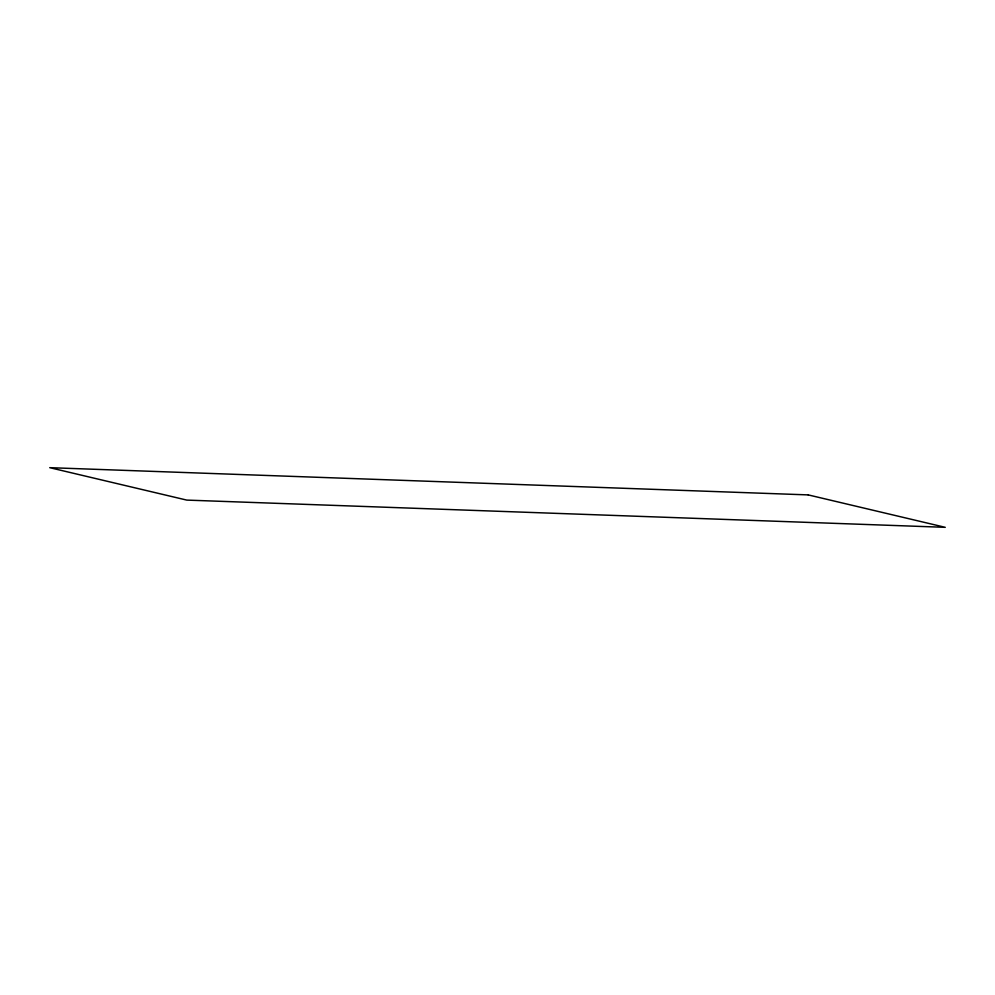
<?xml version="1.0" encoding="UTF-8"?>
<svg xmlns="http://www.w3.org/2000/svg" width="995" height="995" viewBox="0 0 995 995"><rect width="100%" height="100%" fill="white"/><g stroke="black" fill="none" stroke-linecap="round" stroke-linejoin="round"><path stroke-width="1.49" d="M808.214 494.901L49.75 467.675L186.786 500.099L945.25 527.325L808.214 494.901"/></g></svg>
